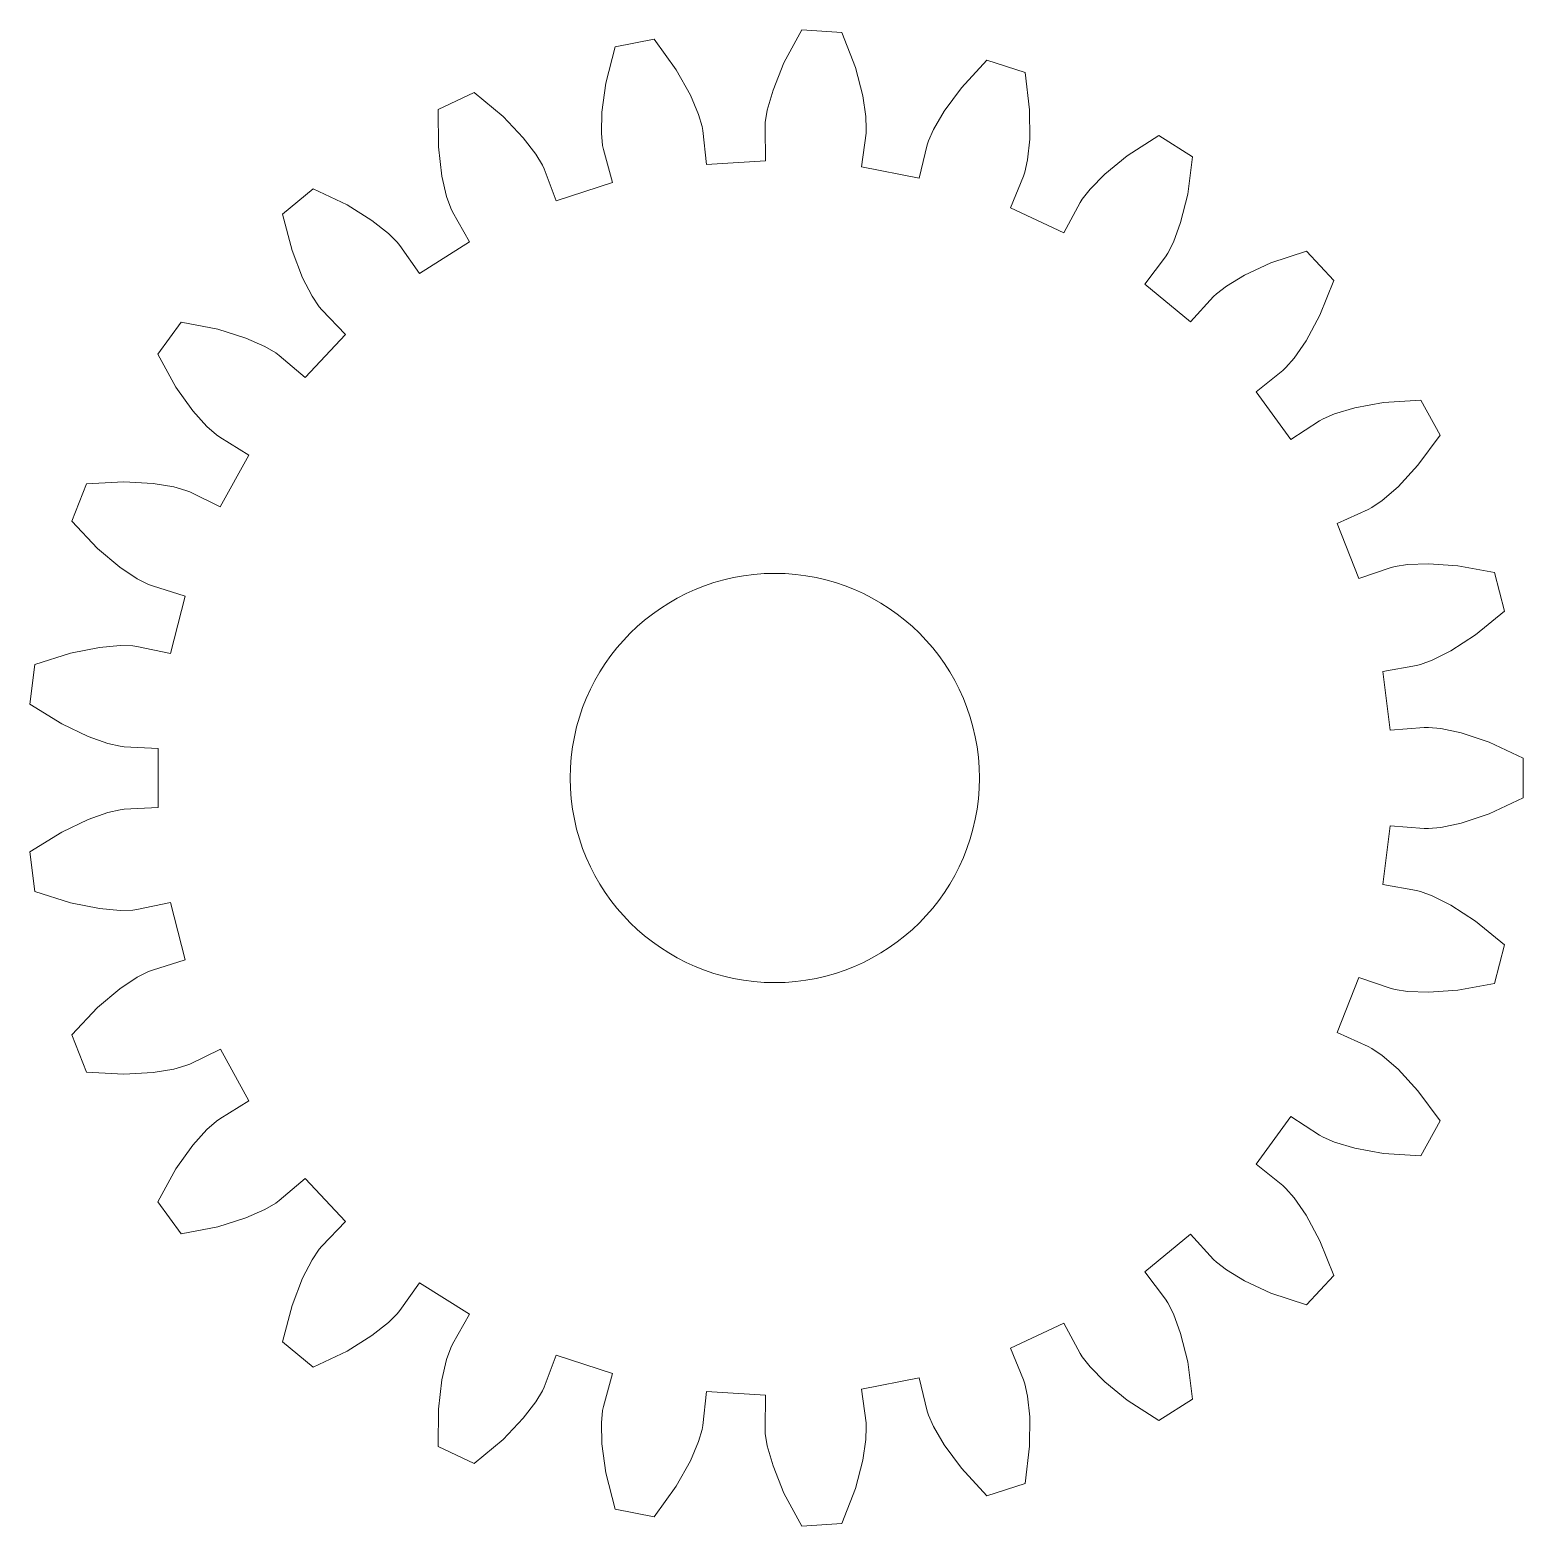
# Model space of a CAD drawing. Extents: x -7.5 to 7.5, y -7.5 to 7.5.
import ezdxf

# ---------------------------------------------------------------- set-up
doc = ezdxf.new("R2010")
doc.units = 0
doc.layers.get('0').update_dxf_attribs({"linetype": 'CONTINUOUS', "lineweight": 25, "true_color": 0xffffff})

# ---------------------------------------------------------------- blocks, each defined once
blk = doc.blocks.new('gear')
at = {"lineweight": 0}
for p, q in [((0.092, 7.164), (0.271, 7.495)), ((0.271, 7.495), (0.67, 7.47)), ((-1.601, 7.327), (-1.208, 7.402)), ((-1.208, 7.402), (-0.989, 7.096)), ((0.67, 7.47), (0.807, 7.119)), ((-1.693, 6.962), (-1.601, 7.327)), ((-0.989, 7.096), (-0.846, 6.841)), ((-0.018, 6.893), (0.092, 7.164)), ((0.807, 7.119), (0.882, 6.836)), ((1.871, 6.916), (2.126, 7.192)), ((2.126, 7.192), (2.507, 7.068)), ((2.507, 7.068), (2.552, 6.695)), ((-1.732, 6.672), (-1.693, 6.962)), ((1.696, 6.681), (1.871, 6.916)), ((-3.373, 6.698), (-3.011, 6.869)), ((-3.011, 6.869), (-2.723, 6.627)), ((-0.846, 6.841), (-0.764, 6.648)), ((-0.075, 6.691), (-0.018, 6.893)), ((0.882, 6.836), (0.913, 6.629)), ((-3.371, 6.323), (-3.373, 6.698)), ((-2.723, 6.627), (-2.52, 6.415)), ((-1.737, 6.462), (-1.732, 6.672)), ((-0.764, 6.648), (-0.729, 6.527)), ((-0.095, 6.567), (-0.075, 6.691)), ((0.913, 6.629), (0.917, 6.503)), ((1.591, 6.499), (1.696, 6.681)), ((2.552, 6.695), (2.554, 6.402)), ((-1.725, 6.337), (-1.737, 6.462)), ((-0.729, 6.527), (-0.721, 6.486)), ((-0.721, 6.486), (-0.683, 6.146)), ((-0.097, 6.525), (-0.095, 6.567)), ((-0.092, 6.183), (-0.097, 6.525)), ((0.915, 6.461), (0.867, 6.123)), ((0.917, 6.503), (0.915, 6.461)), ((1.541, 6.384), (1.591, 6.499)), ((-3.337, 6.031), (-3.371, 6.323)), ((-2.52, 6.415), (-2.393, 6.249)), ((-1.717, 6.296), (-1.725, 6.337)), ((-1.627, 5.965), (-1.717, 6.296)), ((1.448, 6.011), (1.528, 6.344)), ((1.528, 6.344), (1.541, 6.384)), ((2.554, 6.402), (2.533, 6.193)), ((3.532, 6.234), (3.848, 6.437)), ((3.848, 6.437), (4.186, 6.223)), ((-2.393, 6.249), (-2.329, 6.141)), ((-0.683, 6.146), (-0.092, 6.183)), ((2.533, 6.193), (2.506, 6.071)), ((3.305, 6.049), (3.532, 6.234)), ((4.186, 6.223), (4.137, 5.85)), ((-3.289, 5.827), (-3.337, 6.031)), ((-2.329, 6.141), (-2.311, 6.103)), ((-2.311, 6.103), (-2.19, 5.783)), ((0.867, 6.123), (1.448, 6.011)), ((2.493, 6.031), (2.362, 5.714)), ((2.506, 6.071), (2.493, 6.031)), ((3.158, 5.899), (3.305, 6.049)), ((-4.933, 5.649), (-4.625, 5.904)), ((-4.625, 5.904), (-4.286, 5.742)), ((-2.19, 5.783), (-1.627, 5.965)), ((3.081, 5.8), (3.158, 5.899)), ((4.137, 5.85), (4.066, 5.566)), ((-4.286, 5.742), (-4.037, 5.587)), ((-3.247, 5.709), (-3.289, 5.827)), ((-3.229, 5.671), (-3.247, 5.709)), ((2.362, 5.714), (2.897, 5.462)), ((2.897, 5.462), (3.058, 5.765)), ((3.058, 5.765), (3.081, 5.8)), ((-4.837, 5.286), (-4.933, 5.649)), ((-4.037, 5.587), (-3.872, 5.457)), ((-3.059, 5.373), (-3.229, 5.671)), ((4.066, 5.566), (3.994, 5.369)), ((-3.872, 5.457), (-3.783, 5.368)), ((-4.732, 5.012), (-4.837, 5.286)), ((-3.783, 5.368), (-3.756, 5.336)), ((-3.756, 5.336), (-3.559, 5.056)), ((-3.559, 5.056), (-3.059, 5.373)), ((3.937, 5.257), (3.914, 5.222)), ((3.994, 5.369), (3.937, 5.257)), ((4.971, 5.16), (5.328, 5.278)), ((5.328, 5.278), (5.602, 4.986)), ((3.914, 5.222), (3.709, 4.948)), ((4.705, 5.037), (4.971, 5.16)), ((-4.635, 4.826), (-4.732, 5.012)), ((3.709, 4.948), (4.166, 4.571)), ((4.526, 4.929), (4.705, 5.037)), ((5.602, 4.986), (5.462, 4.638)), ((-4.565, 4.722), (-4.635, 4.826)), ((4.166, 4.571), (4.396, 4.823)), ((4.396, 4.823), (4.426, 4.852)), ((4.426, 4.852), (4.526, 4.929)), ((-4.538, 4.69), (-4.565, 4.722)), ((-4.3, 4.444), (-4.538, 4.69)), ((-6.183, 4.245), (-5.948, 4.568)), ((-5.948, 4.568), (-5.579, 4.496)), ((5.462, 4.638), (5.323, 4.38)), ((-5.579, 4.496), (-5.299, 4.408)), ((-5.299, 4.408), (-5.108, 4.323)), ((-4.705, 4.013), (-4.3, 4.444)), ((5.323, 4.38), (5.203, 4.207)), ((-6, 3.917), (-6.183, 4.245)), ((-5.108, 4.323), (-4.999, 4.259)), ((-4.999, 4.259), (-4.965, 4.234)), ((-4.965, 4.234), (-4.705, 4.013)), ((5.203, 4.207), (5.12, 4.113)), ((5.09, 4.084), (4.823, 3.87)), ((5.12, 4.113), (5.09, 4.084)), ((-5.83, 3.678), (-6, 3.917)), ((4.823, 3.87), (5.171, 3.391)), ((5.81, 3.709), (6.098, 3.761)), ((6.098, 3.761), (6.473, 3.787)), ((6.473, 3.787), (6.666, 3.436)), ((-5.69, 3.522), (-5.83, 3.678)), ((5.457, 3.579), (5.494, 3.599)), ((5.494, 3.599), (5.609, 3.649)), ((5.609, 3.649), (5.81, 3.709)), ((-5.595, 3.439), (-5.69, 3.522)), ((5.171, 3.391), (5.457, 3.579)), ((-5.561, 3.414), (-5.595, 3.439)), ((-5.27, 3.236), (-5.561, 3.414)), ((6.666, 3.436), (6.443, 3.134)), ((-5.556, 2.716), (-5.27, 3.236)), ((6.443, 3.134), (6.245, 2.918)), ((-7.044, 2.574), (-6.897, 2.946)), ((-6.897, 2.946), (-6.522, 2.967)), ((-6.522, 2.967), (-6.229, 2.951)), ((-6.229, 2.951), (-6.022, 2.917)), ((-6.022, 2.917), (-5.902, 2.882)), ((-5.902, 2.882), (-5.862, 2.866)), ((-5.862, 2.866), (-5.556, 2.716)), ((6.245, 2.918), (6.086, 2.781)), ((5.982, 2.71), (5.946, 2.69)), ((6.086, 2.781), (5.982, 2.71)), ((-6.785, 2.301), (-7.044, 2.574)), ((5.946, 2.69), (5.634, 2.549)), ((5.634, 2.549), (5.852, 1.998)), ((-6.561, 2.113), (-6.785, 2.301)), ((-6.387, 1.996), (-6.561, 2.113)), ((5.852, 1.998), (6.176, 2.109)), ((6.176, 2.109), (6.216, 2.119)), ((6.216, 2.119), (6.34, 2.139)), ((6.34, 2.139), (6.55, 2.147)), ((6.55, 2.147), (6.842, 2.126)), ((6.842, 2.126), (7.212, 2.058)), ((-6.275, 1.939), (-6.387, 1.996)), ((7.212, 2.058), (7.311, 1.671)), ((-6.236, 1.924), (-6.275, 1.939)), ((-5.909, 1.823), (-6.236, 1.924)), ((-6.056, 1.249), (-5.909, 1.823)), ((7.311, 1.671), (7.02, 1.433)), ((7.02, 1.433), (6.774, 1.274)), ((-7.413, 1.138), (-7.055, 1.252)), ((-7.055, 1.252), (-6.767, 1.309)), ((-6.767, 1.309), (-6.558, 1.327)), ((-6.558, 1.327), (-6.433, 1.324)), ((-6.433, 1.324), (-6.391, 1.318)), ((-6.391, 1.318), (-6.056, 1.249)), ((6.774, 1.274), (6.586, 1.18)), ((-7.463, 0.741), (-7.413, 1.138)), ((6.428, 1.127), (6.091, 1.068)), ((6.091, 1.068), (6.165, 0.48)), ((6.468, 1.137), (6.428, 1.127)), ((6.586, 1.18), (6.468, 1.137)), ((-7.144, 0.542), (-7.463, 0.741)), ((-6.88, 0.415), (-7.144, 0.542)), ((6.165, 0.48), (6.506, 0.507)), ((6.506, 0.507), (6.548, 0.507)), ((6.548, 0.507), (6.673, 0.495)), ((6.673, 0.495), (6.878, 0.451)), ((6.878, 0.451), (7.156, 0.358)), ((-6.682, 0.345), (-6.88, 0.415)), ((-6.56, 0.318), (-6.682, 0.345)), ((-6.518, 0.312), (-6.56, 0.318)), ((-6.177, 0.296), (-6.518, 0.312)), ((7.156, 0.358), (7.497, 0.2)), ((-6.177, -0.296), (-6.177, 0.296)), ((7.497, 0.2), (7.497, -0.2)), ((-6.518, -0.312), (-6.177, -0.296)), ((7.497, -0.2), (7.156, -0.358)), ((-7.144, -0.542), (-6.88, -0.415)), ((-6.88, -0.415), (-6.682, -0.345)), ((-6.682, -0.345), (-6.56, -0.318)), ((-6.56, -0.318), (-6.518, -0.312)), ((7.156, -0.358), (6.878, -0.451)), ((-7.463, -0.741), (-7.144, -0.542)), ((6.165, -0.48), (6.091, -1.068)), ((6.506, -0.507), (6.165, -0.48)), ((6.548, -0.507), (6.506, -0.507)), ((6.673, -0.495), (6.548, -0.507)), ((6.878, -0.451), (6.673, -0.495)), ((-7.413, -1.138), (-7.463, -0.741)), ((-7.055, -1.252), (-7.413, -1.138)), ((6.091, -1.068), (6.428, -1.127)), ((6.428, -1.127), (6.468, -1.137)), ((6.468, -1.137), (6.586, -1.18)), ((6.586, -1.18), (6.774, -1.274)), ((-6.767, -1.309), (-7.055, -1.252)), ((-6.558, -1.327), (-6.767, -1.309)), ((-6.433, -1.324), (-6.558, -1.327)), ((-6.391, -1.318), (-6.433, -1.324)), ((-6.056, -1.249), (-6.391, -1.318)), ((-5.909, -1.823), (-6.056, -1.249)), ((6.774, -1.274), (7.02, -1.433)), ((7.02, -1.433), (7.311, -1.671)), ((7.311, -1.671), (7.212, -2.058)), ((-6.387, -1.996), (-6.275, -1.939)), ((-6.275, -1.939), (-6.236, -1.924)), ((-6.236, -1.924), (-5.909, -1.823)), ((-6.561, -2.113), (-6.387, -1.996)), ((5.852, -1.998), (5.634, -2.549)), ((6.176, -2.109), (5.852, -1.998)), ((7.212, -2.058), (6.842, -2.126)), ((-6.785, -2.301), (-6.561, -2.113)), ((6.216, -2.119), (6.176, -2.109)), ((6.34, -2.139), (6.216, -2.119)), ((6.55, -2.147), (6.34, -2.139)), ((6.842, -2.126), (6.55, -2.147)), ((-7.044, -2.574), (-6.785, -2.301)), ((-6.897, -2.946), (-7.044, -2.574)), ((5.634, -2.549), (5.946, -2.69)), ((5.946, -2.69), (5.982, -2.71)), ((-5.555, -2.716), (-5.862, -2.866)), ((-5.27, -3.235), (-5.555, -2.716)), ((5.982, -2.71), (6.086, -2.781)), ((6.086, -2.781), (6.245, -2.918)), ((-6.522, -2.967), (-6.897, -2.946)), ((-6.229, -2.951), (-6.522, -2.967)), ((-6.022, -2.917), (-6.229, -2.951)), ((-5.902, -2.882), (-6.022, -2.917)), ((-5.862, -2.866), (-5.902, -2.882)), ((6.245, -2.918), (6.443, -3.134)), ((6.443, -3.134), (6.666, -3.436)), ((-5.561, -3.414), (-5.27, -3.235)), ((-5.69, -3.522), (-5.595, -3.439)), ((-5.595, -3.439), (-5.561, -3.414)), ((5.171, -3.392), (4.823, -3.87)), ((5.457, -3.579), (5.171, -3.392)), ((6.666, -3.436), (6.473, -3.787)), ((-5.83, -3.678), (-5.69, -3.522)), ((5.494, -3.599), (5.457, -3.579)), ((-6, -3.917), (-5.83, -3.678)), ((5.609, -3.649), (5.494, -3.599)), ((5.81, -3.709), (5.609, -3.649)), ((6.098, -3.761), (5.81, -3.709)), ((4.823, -3.87), (5.09, -4.084)), ((6.473, -3.787), (6.098, -3.761)), ((-6.183, -4.245), (-6, -3.917)), ((-4.705, -4.013), (-4.965, -4.234)), ((-4.3, -4.444), (-4.705, -4.013)), ((5.09, -4.084), (5.12, -4.113)), ((5.12, -4.113), (5.203, -4.207)), ((-5.948, -4.568), (-6.183, -4.245)), ((-5.108, -4.323), (-5.299, -4.408)), ((-4.999, -4.259), (-5.108, -4.323)), ((-4.965, -4.234), (-4.999, -4.259)), ((5.203, -4.207), (5.323, -4.38)), ((-5.579, -4.496), (-5.948, -4.568)), ((-5.299, -4.408), (-5.579, -4.496)), ((-4.538, -4.69), (-4.3, -4.444)), ((5.323, -4.38), (5.462, -4.638)), ((4.166, -4.571), (3.709, -4.948)), ((4.396, -4.823), (4.166, -4.571)), ((5.462, -4.638), (5.602, -4.986)), ((-4.635, -4.826), (-4.565, -4.722)), ((-4.565, -4.722), (-4.538, -4.69)), ((-4.732, -5.012), (-4.635, -4.826)), ((4.426, -4.852), (4.396, -4.823)), ((4.526, -4.929), (4.426, -4.852)), ((4.705, -5.037), (4.526, -4.929)), ((-4.837, -5.286), (-4.732, -5.012)), ((-3.559, -5.057), (-3.756, -5.336)), ((-3.059, -5.373), (-3.559, -5.057)), ((3.709, -4.948), (3.914, -5.222)), ((4.971, -5.16), (4.705, -5.037)), ((5.602, -4.986), (5.328, -5.278)), ((3.914, -5.222), (3.937, -5.257)), ((5.328, -5.278), (4.971, -5.16)), ((-4.933, -5.649), (-4.837, -5.286)), ((-3.783, -5.368), (-3.872, -5.457)), ((-3.756, -5.336), (-3.783, -5.368)), ((-3.229, -5.671), (-3.059, -5.373)), ((3.937, -5.257), (3.994, -5.369)), ((3.994, -5.369), (4.066, -5.566)), ((-3.872, -5.457), (-4.037, -5.587)), ((2.897, -5.462), (2.362, -5.714)), ((3.058, -5.765), (2.897, -5.462)), ((-4.625, -5.904), (-4.933, -5.649)), ((-4.037, -5.587), (-4.286, -5.742)), ((-3.247, -5.709), (-3.229, -5.671)), ((4.066, -5.566), (4.137, -5.85)), ((-4.286, -5.742), (-4.625, -5.904)), ((-3.337, -6.031), (-3.289, -5.827)), ((-3.289, -5.827), (-3.247, -5.709)), ((-2.19, -5.783), (-2.311, -6.103)), ((-1.627, -5.965), (-2.19, -5.783)), ((2.362, -5.714), (2.493, -6.031)), ((3.081, -5.8), (3.058, -5.765)), ((3.158, -5.899), (3.081, -5.8)), ((-1.717, -6.296), (-1.627, -5.965)), ((3.305, -6.049), (3.158, -5.899)), ((4.137, -5.85), (4.186, -6.223)), ((-3.371, -6.323), (-3.337, -6.031)), ((-2.329, -6.141), (-2.393, -6.249)), ((-2.311, -6.103), (-2.329, -6.141)), ((1.448, -6.011), (0.867, -6.123)), ((0.867, -6.123), (0.915, -6.461)), ((1.528, -6.344), (1.448, -6.011)), ((2.493, -6.031), (2.506, -6.071)), ((2.506, -6.071), (2.533, -6.193)), ((3.532, -6.234), (3.305, -6.049)), ((-2.393, -6.249), (-2.52, -6.415)), ((-0.683, -6.146), (-0.721, -6.486)), ((-0.092, -6.183), (-0.683, -6.146)), ((-0.097, -6.525), (-0.092, -6.183)), ((2.533, -6.193), (2.554, -6.402)), ((3.848, -6.437), (3.532, -6.234)), ((4.186, -6.223), (3.848, -6.437)), ((-3.373, -6.698), (-3.371, -6.323)), ((-2.52, -6.415), (-2.723, -6.627)), ((-1.737, -6.462), (-1.725, -6.337)), ((-1.725, -6.337), (-1.717, -6.296)), ((1.541, -6.384), (1.528, -6.344)), ((1.591, -6.499), (1.541, -6.384)), ((2.554, -6.402), (2.552, -6.695)), ((-1.732, -6.672), (-1.737, -6.462)), ((-0.729, -6.527), (-0.764, -6.648)), ((-0.721, -6.486), (-0.729, -6.527)), ((-0.095, -6.567), (-0.097, -6.525)), ((-0.075, -6.691), (-0.095, -6.567)), ((0.917, -6.503), (0.913, -6.629)), ((0.915, -6.461), (0.917, -6.503)), ((1.696, -6.681), (1.591, -6.499)), ((-3.011, -6.869), (-3.373, -6.698)), ((-2.723, -6.627), (-3.011, -6.869)), ((-1.693, -6.962), (-1.732, -6.672)), ((-0.764, -6.648), (-0.846, -6.841)), ((-0.018, -6.893), (-0.075, -6.691)), ((0.913, -6.629), (0.882, -6.836)), ((1.871, -6.916), (1.696, -6.681)), ((2.552, -6.695), (2.507, -7.068)), ((-0.846, -6.841), (-0.989, -7.096)), ((0.092, -7.164), (-0.018, -6.893)), ((0.882, -6.836), (0.807, -7.119)), ((-1.601, -7.327), (-1.693, -6.962)), ((2.126, -7.192), (1.871, -6.916)), ((-0.989, -7.096), (-1.208, -7.402)), ((0.271, -7.495), (0.092, -7.164)), ((0.807, -7.119), (0.67, -7.47)), ((2.507, -7.068), (2.126, -7.192)), ((-1.208, -7.402), (-1.601, -7.327)), ((0.67, -7.47), (0.271, -7.495))]:
    blk.add_line(p, q, dxfattribs=at)
blk.add_circle((0, 0), 2.05, dxfattribs=at)

msp = doc.modelspace()

# ---------------------------------------------------------------- block references
msp.add_blockref('gear', (0, 0))

doc.saveas('drawing.dxf')
